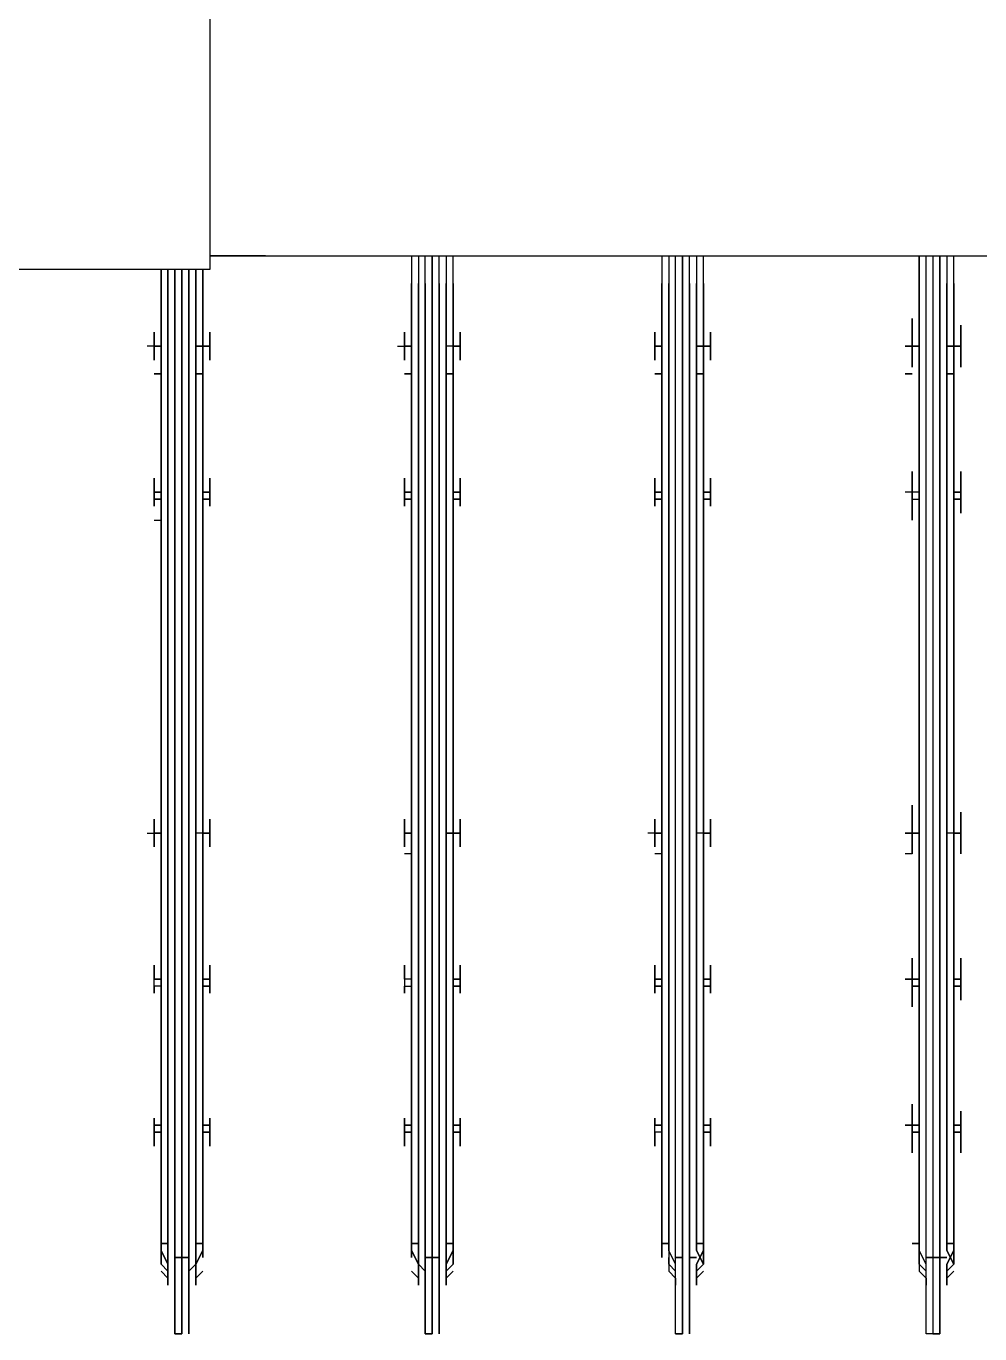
# Model space of a CAD drawing. Header units: metres. Extents: x 532250 to 532639, y 2673852 to 2674172.
# Drawn here: x 532452.5501 to 532452.7398, y 2674048.0889 to 2674048.3489 of the extents above; entities that cross this region are included whole.
import ezdxf

# ---------------------------------------------------------------- set-up
doc = ezdxf.new("R2010")
doc.units = ezdxf.units.M
doc.header["$MEASUREMENT"] = 0
doc.layers.add('IDT', color=7, linetype='Continuous')

# ---------------------------------------------------------------- blocks, each defined once
blk = doc.blocks.new('IDT')
at = {"layer": 'IDT', "color": 0, "lineweight": 25}
for p, q in [((14.19542, 9.65337), (14.19542, 9.66997)), ((14.19542, 9.66997), (14.19542, 9.65475)), ((14.1968, 9.66997), (14.19542, 9.66997)), ((14.19542, 9.66997), (14.1968, 9.66997)), ((14.1968, 9.66997), (14.19542, 9.66997)), ((14.19542, 9.66997), (14.19542, 9.65475)), ((14.19542, 9.65337), (14.19542, 9.66997)), ((14.19542, 9.66997), (14.1968, 9.66997)), ((14.1968, 9.65475), (14.1968, 9.66997)), ((14.1968, 9.66997), (14.19818, 9.66997)), ((14.1968, 9.65475), (14.1968, 9.66997)), ((14.1968, 9.66997), (14.19818, 9.66997)), ((14.19818, 9.66997), (14.19818, 9.65337)), ((14.19818, 9.66997), (14.19818, 9.65337)), ((14.24521, 9.65337), (14.24521, 9.66997)), ((14.24521, 9.66997), (14.24521, 9.65337)), ((14.24798, 9.66997), (14.24659, 9.66997)), ((14.24659, 9.66997), (14.24798, 9.66997)), ((14.24798, 9.66997), (14.24659, 9.66997)), ((14.24659, 9.66997), (14.24659, 9.65475)), ((14.24659, 9.65475), (14.24659, 9.66997)), ((14.24659, 9.66997), (14.24798, 9.66997)), ((14.24659, 9.66997), (14.24798, 9.66997)), ((14.24659, 9.65475), (14.24659, 9.66997)), ((14.24659, 9.66997), (14.24659, 9.65475)), ((14.24798, 9.66997), (14.24798, 9.65337)), ((14.24798, 9.66997), (14.24798, 9.65337)), ((14.295, 9.65337), (14.295, 9.66997)), ((14.295, 9.66997), (14.295, 9.65337)), ((14.29639, 9.65475), (14.29639, 9.66997)), ((14.29639, 9.66997), (14.29639, 9.65475)), ((14.29777, 9.66997), (14.29639, 9.66997)), ((14.29639, 9.66997), (14.29777, 9.66997)), ((14.29777, 9.66997), (14.29639, 9.66997)), ((14.29639, 9.66997), (14.29639, 9.65475)), ((14.29639, 9.65475), (14.29639, 9.66997)), ((14.29639, 9.66997), (14.29777, 9.66997)), ((14.29777, 9.65337), (14.29777, 9.66997)), ((14.29777, 9.66997), (14.29777, 9.65337)), ((14.3448, 9.66997), (14.3448, 9.65337)), ((14.3448, 9.65337), (14.3448, 9.66997)), ((14.34756, 9.66997), (14.34618, 9.66997)), ((14.34618, 9.66997), (14.34756, 9.66997)), ((14.34756, 9.66997), (14.34618, 9.66997)), ((14.34618, 9.66997), (14.34756, 9.66997)), ((14.34618, 9.65475), (14.34618, 9.66997)), ((14.34618, 9.66997), (14.34618, 9.65475)), ((14.34618, 9.65475), (14.34618, 9.66997)), ((14.34618, 9.66997), (14.34618, 9.65475)), ((14.34756, 9.66997), (14.34756, 9.65337)), ((14.34756, 9.65337), (14.34756, 9.66997)), ((14.19403, 9.66028), (14.19403, 9.65614)), ((14.19403, 9.65614), (14.19403, 9.66028)), ((14.19403, 9.66028), (14.19403, 9.6589)), ((14.19403, 9.6589), (14.19403, 9.66028)), ((14.19818, 9.6589), (14.19818, 9.66028)), ((14.19818, 9.66028), (14.19818, 9.65614)), ((14.19818, 9.6589), (14.19818, 9.66028)), ((14.19818, 9.66028), (14.19818, 9.65614)), ((14.24383, 9.66028), (14.24383, 9.65614)), ((14.24383, 9.65614), (14.24383, 9.66028)), ((14.24383, 9.66028), (14.24383, 9.6589)), ((14.24383, 9.6589), (14.24383, 9.66028)), ((14.24798, 9.6589), (14.24798, 9.66028)), ((14.24798, 9.66028), (14.24798, 9.65614)), ((14.24798, 9.6589), (14.24798, 9.66028)), ((14.24798, 9.66028), (14.24798, 9.65614)), ((14.29362, 9.66028), (14.29362, 9.65614)), ((14.29362, 9.65614), (14.29362, 9.66028)), ((14.29362, 9.66028), (14.29362, 9.6589)), ((14.29362, 9.6589), (14.29362, 9.66028)), ((14.29915, 9.6589), (14.29915, 9.66028)), ((14.29915, 9.66028), (14.29915, 9.65614)), ((14.29915, 9.65614), (14.29915, 9.66028)), ((14.29915, 9.66028), (14.29915, 9.6589)), ((14.34341, 9.66028), (14.34341, 9.65614)), ((14.34341, 9.65614), (14.34341, 9.66028)), ((14.34341, 9.66028), (14.34341, 9.6589)), ((14.34341, 9.6589), (14.34341, 9.66028)), ((14.34895, 9.6589), (14.34895, 9.66028)), ((14.34895, 9.66028), (14.34895, 9.65614)), ((14.34895, 9.65614), (14.34895, 9.66028)), ((14.34895, 9.66028), (14.34895, 9.6589)), ((14.19403, 9.6589), (14.19265, 9.65752)), ((14.19265, 9.65752), (14.19403, 9.6589)), ((14.19957, 9.65752), (14.19818, 9.6589)), ((14.19957, 9.65752), (14.19818, 9.6589)), ((14.24383, 9.6589), (14.24244, 9.65752)), ((14.24244, 9.65752), (14.24383, 9.6589)), ((14.24936, 9.65752), (14.24798, 9.6589)), ((14.24936, 9.65752), (14.24798, 9.6589)), ((14.29362, 9.6589), (14.29224, 9.65752)), ((14.29224, 9.65752), (14.29362, 9.6589)), ((14.30054, 9.65752), (14.29915, 9.6589)), ((14.29915, 9.6589), (14.30054, 9.65752)), ((14.34341, 9.6589), (14.34203, 9.65752)), ((14.34203, 9.65752), (14.34341, 9.6589)), ((14.35033, 9.65752), (14.34895, 9.6589)), ((14.34895, 9.6589), (14.35033, 9.65752)), ((14.19265, 9.65614), (14.19403, 9.65752)), ((14.19403, 9.65752), (14.19265, 9.65614)), ((14.19265, 9.65614), (14.19403, 9.65752)), ((14.19403, 9.65752), (14.19265, 9.65614)), ((14.19403, 9.65614), (14.19265, 9.65337)), ((14.19265, 9.65337), (14.19403, 9.65614)), ((14.19265, 9.65475), (14.19265, 9.65614)), ((14.19265, 9.65614), (14.19403, 9.65337)), ((14.19403, 9.65337), (14.19265, 9.65614)), ((14.19265, 9.65614), (14.19265, 9.65475)), ((14.19957, 9.65614), (14.19818, 9.65752)), ((14.19818, 9.65752), (14.19957, 9.65614)), ((14.19818, 9.65614), (14.19957, 9.65337)), ((14.19818, 9.65614), (14.19957, 9.65337)), ((14.19957, 9.65337), (14.19957, 9.65752)), ((14.19957, 9.65337), (14.19957, 9.65752)), ((14.19957, 9.65475), (14.19957, 9.65614)), ((14.19957, 9.65614), (14.19957, 9.65475)), ((14.24244, 9.65614), (14.24383, 9.65752)), ((14.24383, 9.65752), (14.24244, 9.65614)), ((14.24244, 9.65614), (14.24383, 9.65752)), ((14.24383, 9.65752), (14.24244, 9.65614)), ((14.24383, 9.65614), (14.24244, 9.65337)), ((14.24244, 9.65337), (14.24383, 9.65614)), ((14.24244, 9.65475), (14.24244, 9.65614)), ((14.24244, 9.65614), (14.24383, 9.65337)), ((14.24383, 9.65337), (14.24244, 9.65614)), ((14.24244, 9.65614), (14.24244, 9.65475)), ((14.24798, 9.65752), (14.24936, 9.65614)), ((14.24936, 9.65614), (14.24798, 9.65752)), ((14.24798, 9.65614), (14.24936, 9.65337)), ((14.24798, 9.65614), (14.24936, 9.65337)), ((14.24936, 9.65337), (14.24936, 9.65752)), ((14.24936, 9.65337), (14.24936, 9.65752)), ((14.24936, 9.65614), (14.24936, 9.65475)), ((14.24936, 9.65475), (14.24936, 9.65614)), ((14.29224, 9.65614), (14.29362, 9.65752)), ((14.29362, 9.65752), (14.29224, 9.65614)), ((14.29362, 9.65614), (14.29224, 9.65337)), ((14.29224, 9.65337), (14.29362, 9.65614)), ((14.29224, 9.65475), (14.29224, 9.65614)), ((14.29224, 9.65614), (14.29224, 9.65475)), ((14.29362, 9.65752), (14.29362, 9.65337)), ((14.29362, 9.65337), (14.29362, 9.65752)), ((14.29777, 9.65752), (14.29915, 9.65614)), ((14.29915, 9.65614), (14.29777, 9.65752)), ((14.29915, 9.65337), (14.29915, 9.65752)), ((14.29915, 9.65752), (14.29915, 9.65337)), ((14.29915, 9.65614), (14.30054, 9.65337)), ((14.30054, 9.65337), (14.29915, 9.65614)), ((14.29915, 9.65614), (14.29915, 9.65475)), ((14.29915, 9.65475), (14.29915, 9.65614)), ((14.34341, 9.65614), (14.34203, 9.65337)), ((14.34203, 9.65337), (14.34341, 9.65614)), ((14.34341, 9.65337), (14.34341, 9.65752)), ((14.34341, 9.65752), (14.34341, 9.65337)), ((14.34341, 9.65614), (14.3448, 9.65752)), ((14.3448, 9.65752), (14.34341, 9.65614)), ((14.34341, 9.65475), (14.34341, 9.65614)), ((14.34341, 9.65614), (14.34341, 9.65475)), ((14.35033, 9.65614), (14.34895, 9.65752)), ((14.34895, 9.65752), (14.34895, 9.65337)), ((14.34895, 9.65337), (14.34895, 9.65752)), ((14.34895, 9.65752), (14.35033, 9.65614)), ((14.34895, 9.65614), (14.35033, 9.65337)), ((14.35033, 9.65337), (14.34895, 9.65614)), ((14.35033, 9.65475), (14.35033, 9.65614)), ((14.35033, 9.65614), (14.35033, 9.65475)), ((14.19265, 9.65199), (14.19265, 9.65475)), ((14.19265, 9.65475), (14.19265, 9.65199)), ((14.19542, 9.65475), (14.19403, 9.65475)), ((14.19403, 9.65475), (14.19542, 9.65475)), ((14.19403, 9.45558), (14.19403, 9.65337)), ((14.19403, 9.65337), (14.19403, 9.46111)), ((14.19542, 9.65475), (14.19542, 9.46111)), ((14.19542, 9.65475), (14.1968, 9.65475)), ((14.1968, 9.65475), (14.19542, 9.65475)), ((14.19542, 9.65475), (14.19542, 9.45558)), ((14.19542, 9.46111), (14.19542, 9.65337)), ((14.19542, 9.45558), (14.19542, 9.65337)), ((14.1968, 9.45558), (14.1968, 9.65475)), ((14.1968, 9.46111), (14.1968, 9.65475)), ((14.1968, 9.65475), (14.19818, 9.65475)), ((14.19818, 9.65475), (14.1968, 9.65475)), ((14.19818, 9.65337), (14.19818, 9.46111)), ((14.19818, 9.65337), (14.19818, 9.45558)), ((14.19957, 9.65475), (14.19957, 9.65199)), ((14.19957, 9.65199), (14.19957, 9.65475)), ((14.19957, 9.46111), (14.19957, 9.65337)), ((14.19957, 9.65337), (14.19957, 9.45558)), ((14.24244, 9.65199), (14.24244, 9.65475)), ((14.24244, 9.65475), (14.24244, 9.65199)), ((14.24383, 9.65475), (14.24521, 9.65475)), ((14.24521, 9.65475), (14.24383, 9.65475)), ((14.24383, 9.45558), (14.24383, 9.65337)), ((14.24383, 9.65337), (14.24383, 9.46111)), ((14.24521, 9.46111), (14.24521, 9.65337)), ((14.24521, 9.65337), (14.24521, 9.45558)), ((14.24798, 9.65475), (14.24659, 9.65475)), ((14.24659, 9.65475), (14.24798, 9.65475)), ((14.24659, 9.65475), (14.24659, 9.45558)), ((14.24659, 9.45558), (14.24659, 9.65475)), ((14.24659, 9.65475), (14.24659, 9.46111)), ((14.24659, 9.46111), (14.24659, 9.65475)), ((14.24798, 9.65475), (14.24659, 9.65475)), ((14.24659, 9.65475), (14.24798, 9.65475)), ((14.24798, 9.65337), (14.24798, 9.46111)), ((14.24798, 9.65337), (14.24798, 9.45558)), ((14.24936, 9.45558), (14.24936, 9.65337)), ((14.24936, 9.65337), (14.24936, 9.46111)), ((14.25074, 9.65199), (14.25074, 9.65475)), ((14.25074, 9.65475), (14.25074, 9.65199)), ((14.29224, 9.65199), (14.29224, 9.65475)), ((14.29224, 9.65475), (14.29224, 9.65199)), ((14.29362, 9.45558), (14.29362, 9.65337)), ((14.29362, 9.65337), (14.29362, 9.46111)), ((14.295, 9.65475), (14.29639, 9.65475)), ((14.29639, 9.65475), (14.295, 9.65475)), ((14.295, 9.46111), (14.295, 9.65337)), ((14.295, 9.65337), (14.295, 9.45558)), ((14.29639, 9.65475), (14.29777, 9.65475)), ((14.29777, 9.65475), (14.29639, 9.65475)), ((14.29639, 9.65475), (14.29777, 9.65475)), ((14.29777, 9.65475), (14.29639, 9.65475)), ((14.29639, 9.46111), (14.29639, 9.65475)), ((14.29639, 9.65475), (14.29639, 9.46111)), ((14.29639, 9.45558), (14.29639, 9.65475)), ((14.29639, 9.65475), (14.29639, 9.45558)), ((14.29777, 9.46111), (14.29777, 9.65337)), ((14.29777, 9.65337), (14.29777, 9.45558)), ((14.29915, 9.45558), (14.29915, 9.65337)), ((14.29915, 9.65337), (14.29915, 9.46111)), ((14.30054, 9.65199), (14.30054, 9.65475)), ((14.30054, 9.65475), (14.30054, 9.65199)), ((14.34203, 9.65199), (14.34203, 9.65475)), ((14.34203, 9.65475), (14.34203, 9.65199)), ((14.34341, 9.45834), (14.34341, 9.65337)), ((14.34341, 9.65337), (14.34341, 9.45834)), ((14.34618, 9.65475), (14.3448, 9.65475)), ((14.3448, 9.65475), (14.34618, 9.65475)), ((14.3448, 9.65337), (14.3448, 9.45834)), ((14.3448, 9.45834), (14.3448, 9.65337)), ((14.34756, 9.65475), (14.34618, 9.65475)), ((14.34618, 9.65475), (14.34756, 9.65475)), ((14.34756, 9.65475), (14.34618, 9.65475)), ((14.34618, 9.65475), (14.34756, 9.65475)), ((14.34618, 9.45834), (14.34618, 9.65475)), ((14.34618, 9.65475), (14.34618, 9.45834)), ((14.34618, 9.45834), (14.34618, 9.65475)), ((14.34618, 9.65475), (14.34618, 9.45834)), ((14.34756, 9.65337), (14.34756, 9.45834)), ((14.34756, 9.45834), (14.34756, 9.65337)), ((14.34895, 9.45834), (14.34895, 9.65337)), ((14.34895, 9.65337), (14.34895, 9.45834)), ((14.35033, 9.65475), (14.35033, 9.65199)), ((14.35033, 9.65199), (14.35033, 9.65475)), ((14.19265, 9.46111), (14.19265, 9.65199)), ((14.19265, 9.65199), (14.19403, 9.65199)), ((14.19403, 9.65199), (14.19265, 9.65199)), ((14.19265, 9.65199), (14.19265, 9.45558)), ((14.19957, 9.45558), (14.19957, 9.65199)), ((14.19957, 9.65199), (14.20095, 9.65199)), ((14.20095, 9.65199), (14.19957, 9.65199)), ((14.19957, 9.65199), (14.19957, 9.46111)), ((14.24244, 9.46111), (14.24244, 9.65199)), ((14.24244, 9.65199), (14.24383, 9.65199)), ((14.24383, 9.65199), (14.24244, 9.65199)), ((14.24244, 9.65199), (14.24244, 9.45558)), ((14.25074, 9.65199), (14.24936, 9.65199)), ((14.24936, 9.65199), (14.25074, 9.65199)), ((14.25074, 9.45558), (14.25074, 9.65199)), ((14.25074, 9.65199), (14.25074, 9.46111)), ((14.29224, 9.46111), (14.29224, 9.65199)), ((14.29224, 9.65199), (14.29362, 9.65199)), ((14.29362, 9.65199), (14.29224, 9.65199)), ((14.29224, 9.65199), (14.29224, 9.45558)), ((14.30054, 9.65199), (14.29915, 9.65199)), ((14.29915, 9.65199), (14.30054, 9.65199)), ((14.30054, 9.45558), (14.30054, 9.65199)), ((14.30054, 9.65199), (14.30054, 9.46111)), ((14.34203, 9.65199), (14.34203, 9.45834)), ((14.34203, 9.45834), (14.34203, 9.65199)), ((14.34203, 9.65199), (14.34341, 9.65199)), ((14.34341, 9.65199), (14.34203, 9.65199)), ((14.35033, 9.65199), (14.34895, 9.65199)), ((14.34895, 9.65199), (14.35033, 9.65199)), ((14.35033, 9.65199), (14.35033, 9.45834)), ((14.35033, 9.45834), (14.35033, 9.65199)), ((14.19127, 9.63262), (14.19127, 9.634)), ((14.19127, 9.634), (14.19127, 9.63262)), ((14.19127, 9.63262), (14.19127, 9.62986)), ((14.19127, 9.62986), (14.19127, 9.63262)), ((14.19265, 9.62986), (14.19265, 9.634)), ((14.19265, 9.634), (14.19265, 9.62986)), ((14.20095, 9.62986), (14.20095, 9.634)), ((14.20095, 9.634), (14.20095, 9.63262)), ((14.20095, 9.62986), (14.20095, 9.634)), ((14.20095, 9.634), (14.20095, 9.63262)), ((14.20095, 9.63262), (14.20095, 9.62986)), ((14.20095, 9.63262), (14.20095, 9.62986)), ((14.24106, 9.63262), (14.24106, 9.62986)), ((14.24106, 9.62986), (14.24106, 9.63262)), ((14.24244, 9.62986), (14.24244, 9.634)), ((14.24244, 9.634), (14.24244, 9.63262)), ((14.24244, 9.63262), (14.24244, 9.634)), ((14.24244, 9.634), (14.24244, 9.62986)), ((14.25074, 9.634), (14.25074, 9.62986)), ((14.25074, 9.62986), (14.25074, 9.634)), ((14.25074, 9.634), (14.25074, 9.63262)), ((14.25074, 9.63262), (14.25074, 9.634)), ((14.25212, 9.62986), (14.25212, 9.63262)), ((14.25212, 9.63262), (14.25212, 9.62986)), ((14.29085, 9.62986), (14.29085, 9.63262)), ((14.29085, 9.63262), (14.29085, 9.62986)), ((14.29224, 9.63262), (14.29224, 9.634)), ((14.29224, 9.634), (14.29224, 9.63262)), ((14.29224, 9.62986), (14.29224, 9.634)), ((14.29224, 9.634), (14.29224, 9.62986)), ((14.30054, 9.634), (14.30054, 9.62986)), ((14.30054, 9.62986), (14.30054, 9.634)), ((14.30054, 9.634), (14.30054, 9.63262)), ((14.30054, 9.63262), (14.30054, 9.634)), ((14.30192, 9.63262), (14.30192, 9.62986)), ((14.30192, 9.62986), (14.30192, 9.63262)), ((14.34065, 9.63262), (14.34065, 9.62986)), ((14.34065, 9.62986), (14.34065, 9.63262)), ((14.34203, 9.63262), (14.34203, 9.634)), ((14.34203, 9.634), (14.34203, 9.63262)), ((14.34203, 9.62986), (14.34203, 9.634)), ((14.34203, 9.634), (14.34203, 9.62986)), ((14.35033, 9.62847), (14.35033, 9.634)), ((14.35033, 9.634), (14.35033, 9.63262)), ((14.35033, 9.63262), (14.35033, 9.634)), ((14.35033, 9.634), (14.35033, 9.62847)), ((14.35171, 9.63262), (14.35171, 9.62986)), ((14.35171, 9.62986), (14.35171, 9.63262)), ((14.19127, 9.62986), (14.19127, 9.62847)), ((14.19127, 9.62847), (14.19127, 9.62986)), ((14.19127, 9.62986), (14.19265, 9.62986)), ((14.19265, 9.62986), (14.19127, 9.62986)), ((14.19265, 9.62986), (14.19265, 9.62847)), ((14.19265, 9.62432), (14.19265, 9.62986)), ((14.20095, 9.62986), (14.19957, 9.62986)), ((14.19957, 9.62986), (14.20095, 9.62986)), ((14.20095, 9.62847), (14.20095, 9.62986)), ((14.20095, 9.62986), (14.20095, 9.62847)), ((14.20095, 9.62986), (14.20095, 9.62847)), ((14.20095, 9.62847), (14.20095, 9.62986)), ((14.24244, 9.62986), (14.24106, 9.62986)), ((14.24106, 9.62986), (14.24106, 9.62847)), ((14.24106, 9.62847), (14.24106, 9.62986)), ((14.24106, 9.62986), (14.24244, 9.62986)), ((14.24244, 9.62847), (14.24244, 9.62986)), ((14.24244, 9.62986), (14.24244, 9.62432)), ((14.25074, 9.62986), (14.25212, 9.62986)), ((14.25074, 9.62847), (14.25074, 9.62986)), ((14.25074, 9.62986), (14.25212, 9.62986)), ((14.25074, 9.62847), (14.25074, 9.62986)), ((14.25212, 9.62986), (14.25212, 9.62847)), ((14.25212, 9.62986), (14.25212, 9.62847)), ((14.29085, 9.62986), (14.29224, 9.62986)), ((14.29224, 9.62986), (14.29085, 9.62986)), ((14.29085, 9.62986), (14.29085, 9.62847)), ((14.29085, 9.62847), (14.29085, 9.62986)), ((14.29224, 9.62847), (14.29224, 9.62986)), ((14.29224, 9.62986), (14.29224, 9.62847)), ((14.30054, 9.62986), (14.30054, 9.62847)), ((14.30054, 9.62847), (14.30054, 9.62986)), ((14.30192, 9.62986), (14.30054, 9.62986)), ((14.30054, 9.62986), (14.30192, 9.62986)), ((14.30192, 9.62847), (14.30192, 9.62986)), ((14.30192, 9.62986), (14.30192, 9.62847)), ((14.34203, 9.62986), (14.34065, 9.62986)), ((14.34065, 9.62986), (14.34065, 9.62847)), ((14.34065, 9.62847), (14.34065, 9.62986)), ((14.34065, 9.62986), (14.34203, 9.62986)), ((14.34203, 9.62847), (14.34203, 9.62986)), ((14.34203, 9.62986), (14.34203, 9.62847)), ((14.35033, 9.62986), (14.35171, 9.62986)), ((14.35171, 9.62986), (14.35033, 9.62986)), ((14.35171, 9.62986), (14.35171, 9.62847)), ((14.35171, 9.62847), (14.35171, 9.62986)), ((14.19265, 9.62847), (14.19127, 9.62847)), ((14.19127, 9.62847), (14.19127, 9.62709)), ((14.19127, 9.62709), (14.19127, 9.62847)), ((14.19127, 9.62847), (14.19265, 9.62847)), ((14.19127, 9.62709), (14.19127, 9.62571)), ((14.19127, 9.62571), (14.19127, 9.62709)), ((14.19265, 9.62847), (14.19265, 9.62432)), ((14.20095, 9.62847), (14.19957, 9.62847)), ((14.19957, 9.62847), (14.20095, 9.62847)), ((14.20095, 9.62847), (14.20095, 9.62432)), ((14.20095, 9.62432), (14.20095, 9.62847)), ((14.20095, 9.62709), (14.20095, 9.62847)), ((14.20095, 9.62847), (14.20095, 9.62709)), ((14.20095, 9.62847), (14.20233, 9.62847)), ((14.20233, 9.62847), (14.20095, 9.62847)), ((14.20095, 9.62709), (14.20095, 9.62571)), ((14.20095, 9.62571), (14.20095, 9.62709)), ((14.24244, 9.62847), (14.24106, 9.62847)), ((14.24106, 9.62847), (14.24106, 9.62709)), ((14.24106, 9.62709), (14.24106, 9.62847)), ((14.24106, 9.62847), (14.24244, 9.62847)), ((14.24244, 9.62432), (14.24244, 9.62847)), ((14.24244, 9.62571), (14.24244, 9.62709)), ((14.24244, 9.62709), (14.24244, 9.62571)), ((14.25212, 9.62847), (14.25074, 9.62847)), ((14.25074, 9.62847), (14.25074, 9.62432)), ((14.25074, 9.62432), (14.25074, 9.62847)), ((14.25074, 9.62847), (14.25212, 9.62847)), ((14.25212, 9.62847), (14.25074, 9.62847)), ((14.25212, 9.62847), (14.25074, 9.62847)), ((14.25074, 9.62709), (14.25074, 9.62571)), ((14.25074, 9.62571), (14.25074, 9.62709)), ((14.25212, 9.62847), (14.25212, 9.62709)), ((14.25212, 9.62709), (14.25212, 9.62847)), ((14.29224, 9.62847), (14.29085, 9.62847)), ((14.29085, 9.62847), (14.29085, 9.62709)), ((14.29085, 9.62709), (14.29085, 9.62847)), ((14.29085, 9.62847), (14.29224, 9.62847)), ((14.29224, 9.62847), (14.29224, 9.62432)), ((14.29224, 9.62432), (14.29224, 9.62847)), ((14.29224, 9.62571), (14.29224, 9.62709)), ((14.29224, 9.62709), (14.29224, 9.62571)), ((14.30054, 9.62847), (14.30192, 9.62847)), ((14.30192, 9.62847), (14.30054, 9.62847)), ((14.30054, 9.62847), (14.30054, 9.62432)), ((14.30054, 9.62432), (14.30054, 9.62847)), ((14.30054, 9.62847), (14.30192, 9.62847)), ((14.30054, 9.62709), (14.30054, 9.62571)), ((14.30054, 9.62571), (14.30054, 9.62709)), ((14.30192, 9.62847), (14.30192, 9.62709)), ((14.30192, 9.62709), (14.30192, 9.62847)), ((14.34203, 9.62847), (14.34065, 9.62847)), ((14.34065, 9.62847), (14.34065, 9.62709)), ((14.34065, 9.62709), (14.34065, 9.62847)), ((14.34065, 9.62847), (14.34203, 9.62847)), ((14.34203, 9.62847), (14.34203, 9.62432)), ((14.34203, 9.62432), (14.34203, 9.62847)), ((14.34203, 9.62571), (14.34203, 9.62709)), ((14.34203, 9.62709), (14.34203, 9.62571)), ((14.35171, 9.62847), (14.35033, 9.62847)), ((14.35033, 9.62847), (14.35033, 9.62432)), ((14.35033, 9.62432), (14.35033, 9.62847)), ((14.35033, 9.62847), (14.35171, 9.62847)), ((14.35171, 9.62847), (14.35033, 9.62847)), ((14.35033, 9.62847), (14.35171, 9.62847)), ((14.35033, 9.62709), (14.35033, 9.62571)), ((14.35033, 9.62571), (14.35033, 9.62709)), ((14.35171, 9.62847), (14.35171, 9.62709)), ((14.35171, 9.62709), (14.35171, 9.62847)), ((14.19127, 9.60219), (14.19127, 9.60358)), ((14.19127, 9.60358), (14.19127, 9.60219)), ((14.19265, 9.60496), (14.19265, 9.60081)), ((14.19265, 9.60081), (14.19265, 9.60496)), ((14.20095, 9.60081), (14.20095, 9.60496)), ((14.20095, 9.60496), (14.20095, 9.60081)), ((14.20095, 9.60219), (14.20095, 9.60358)), ((14.20095, 9.60358), (14.20095, 9.60219)), ((14.24244, 9.60496), (14.24244, 9.60081)), ((14.24244, 9.60081), (14.24244, 9.60496)), ((14.24244, 9.60219), (14.24244, 9.60358)), ((14.24244, 9.60358), (14.24244, 9.60219)), ((14.25074, 9.59943), (14.25074, 9.60496)), ((14.25074, 9.60496), (14.25074, 9.60081)), ((14.25074, 9.60358), (14.25074, 9.60219)), ((14.25074, 9.60219), (14.25074, 9.60358)), ((14.29224, 9.60081), (14.29224, 9.60496)), ((14.29224, 9.60496), (14.29224, 9.59943)), ((14.29224, 9.60219), (14.29224, 9.60358)), ((14.29224, 9.60358), (14.29224, 9.60219)), ((14.30054, 9.60081), (14.30054, 9.60496)), ((14.30054, 9.60496), (14.30054, 9.60081)), ((14.30054, 9.60358), (14.30054, 9.60219)), ((14.30054, 9.60219), (14.30054, 9.60358)), ((14.34203, 9.60081), (14.34203, 9.60496)), ((14.34203, 9.60496), (14.34203, 9.59943)), ((14.34203, 9.60219), (14.34203, 9.60358)), ((14.34203, 9.60358), (14.34203, 9.60219)), ((14.35033, 9.60496), (14.35033, 9.60081)), ((14.35033, 9.60081), (14.35033, 9.60496)), ((14.35033, 9.60358), (14.35033, 9.60219)), ((14.35033, 9.60219), (14.35033, 9.60358)), ((14.19127, 9.60219), (14.19127, 9.60081)), ((14.19127, 9.60081), (14.19127, 9.60219)), ((14.19265, 9.60081), (14.19127, 9.60081)), ((14.19127, 9.60081), (14.19127, 9.59943)), ((14.19127, 9.59943), (14.19127, 9.60081)), ((14.19127, 9.60081), (14.19265, 9.60081)), ((14.19265, 9.60081), (14.19265, 9.59943)), ((14.19265, 9.59943), (14.19265, 9.60081)), ((14.20095, 9.60081), (14.19957, 9.60081)), ((14.19957, 9.60081), (14.20095, 9.60081)), ((14.20095, 9.60081), (14.20095, 9.60219)), ((14.20095, 9.60219), (14.20095, 9.60081)), ((14.20095, 9.60081), (14.20095, 9.59943)), ((14.20095, 9.59943), (14.20095, 9.60081)), ((14.20095, 9.60081), (14.20095, 9.59943)), ((14.20095, 9.59943), (14.20095, 9.60081)), ((14.24106, 9.60219), (14.24106, 9.60081)), ((14.24106, 9.60081), (14.24106, 9.60219)), ((14.24244, 9.60081), (14.24106, 9.60081)), ((14.24106, 9.60081), (14.24106, 9.59943)), ((14.24106, 9.59943), (14.24106, 9.60081)), ((14.24106, 9.60081), (14.24244, 9.60081)), ((14.24244, 9.59943), (14.24244, 9.60081)), ((14.24244, 9.60081), (14.24244, 9.59943)), ((14.25074, 9.60081), (14.25074, 9.59943)), ((14.25212, 9.60081), (14.25074, 9.60081)), ((14.25074, 9.60081), (14.25212, 9.60081)), ((14.25212, 9.60081), (14.25212, 9.60219)), ((14.25212, 9.60219), (14.25212, 9.60081)), ((14.25212, 9.59943), (14.25212, 9.60081)), ((14.25212, 9.60081), (14.25212, 9.59943)), ((14.29085, 9.60219), (14.29085, 9.60081)), ((14.29085, 9.60081), (14.29085, 9.60219)), ((14.29224, 9.60081), (14.29085, 9.60081)), ((14.29085, 9.60081), (14.29085, 9.59943)), ((14.29085, 9.59943), (14.29085, 9.60081)), ((14.29085, 9.60081), (14.29224, 9.60081)), ((14.29224, 9.59943), (14.29224, 9.60081)), ((14.30054, 9.60081), (14.30054, 9.59943)), ((14.30192, 9.60081), (14.30054, 9.60081)), ((14.30054, 9.60081), (14.30054, 9.59943)), ((14.30192, 9.60081), (14.30054, 9.60081)), ((14.30192, 9.60081), (14.30192, 9.60219)), ((14.30192, 9.60219), (14.30192, 9.60081)), ((14.30192, 9.59943), (14.30192, 9.60081)), ((14.30192, 9.59943), (14.30192, 9.60081)), ((14.34065, 9.60219), (14.34065, 9.60081)), ((14.34065, 9.60081), (14.34065, 9.60219)), ((14.34065, 9.60081), (14.34203, 9.60081)), ((14.34203, 9.60081), (14.34065, 9.60081)), ((14.34065, 9.60081), (14.34065, 9.59943)), ((14.34065, 9.59943), (14.34065, 9.60081)), ((14.34203, 9.59943), (14.34203, 9.60081)), ((14.35033, 9.60081), (14.35171, 9.60081)), ((14.35033, 9.59943), (14.35033, 9.60081)), ((14.35033, 9.59943), (14.35033, 9.60081)), ((14.35033, 9.60081), (14.35171, 9.60081)), ((14.35171, 9.60219), (14.35171, 9.60081)), ((14.35171, 9.60081), (14.35171, 9.60219)), ((14.35171, 9.60081), (14.35171, 9.59943)), ((14.35171, 9.60081), (14.35171, 9.59943)), ((14.19265, 9.59943), (14.19127, 9.59943)), ((14.19127, 9.59943), (14.19127, 9.59666)), ((14.19127, 9.59666), (14.19127, 9.59943)), ((14.19127, 9.59943), (14.19265, 9.59943)), ((14.19265, 9.59943), (14.19265, 9.59528)), ((14.19265, 9.59528), (14.19265, 9.59943)), ((14.19957, 9.59943), (14.20095, 9.59943)), ((14.20095, 9.59943), (14.19957, 9.59943)), ((14.20095, 9.59943), (14.20233, 9.59943)), ((14.20233, 9.59943), (14.20095, 9.59943)), ((14.20095, 9.59943), (14.20095, 9.59666)), ((14.20095, 9.59666), (14.20095, 9.59943)), ((14.20095, 9.59943), (14.20095, 9.59528)), ((14.20095, 9.59528), (14.20095, 9.59943)), ((14.24244, 9.59943), (14.24106, 9.59943)), ((14.24106, 9.59943), (14.24106, 9.59666)), ((14.24106, 9.59666), (14.24106, 9.59943)), ((14.24106, 9.59943), (14.24244, 9.59943)), ((14.24244, 9.59528), (14.24244, 9.59943)), ((14.24244, 9.59943), (14.24244, 9.59528)), ((14.25074, 9.59943), (14.25212, 9.59943)), ((14.25212, 9.59943), (14.25074, 9.59943)), ((14.25074, 9.59943), (14.25074, 9.59528)), ((14.25074, 9.59528), (14.25074, 9.59943)), ((14.25074, 9.59943), (14.25212, 9.59943)), ((14.25212, 9.59943), (14.25074, 9.59943)), ((14.25212, 9.59943), (14.25212, 9.59666)), ((14.25212, 9.59666), (14.25212, 9.59943)), ((14.29224, 9.59943), (14.29085, 9.59943)), ((14.29085, 9.59943), (14.29085, 9.59666)), ((14.29085, 9.59666), (14.29085, 9.59943)), ((14.29085, 9.59943), (14.29224, 9.59943)), ((14.29224, 9.59943), (14.29224, 9.59528)), ((14.29224, 9.59528), (14.29224, 9.59943)), ((14.30054, 9.59943), (14.30054, 9.59528)), ((14.30054, 9.59528), (14.30054, 9.59943)), ((14.30054, 9.59943), (14.30192, 9.59943)), ((14.30054, 9.59943), (14.30192, 9.59943)), ((14.30192, 9.59943), (14.30192, 9.59666)), ((14.30192, 9.59666), (14.30192, 9.59943)), ((14.34203, 9.59943), (14.34065, 9.59943)), ((14.34065, 9.59943), (14.34065, 9.59666)), ((14.34065, 9.59666), (14.34065, 9.59943)), ((14.34065, 9.59943), (14.34203, 9.59943)), ((14.34203, 9.59943), (14.34203, 9.59528)), ((14.34203, 9.59528), (14.34203, 9.59943)), ((14.35033, 9.59528), (14.35033, 9.59943)), ((14.35033, 9.59943), (14.35171, 9.59943)), ((14.35171, 9.59943), (14.35033, 9.59943)), ((14.35033, 9.59943), (14.35033, 9.59528)), ((14.35171, 9.59943), (14.35033, 9.59943)), ((14.35171, 9.59943), (14.35171, 9.59666)), ((14.35171, 9.59666), (14.35171, 9.59943)), ((14.19127, 9.59666), (14.19127, 9.59528)), ((14.19127, 9.59528), (14.19127, 9.59666)), ((14.20095, 9.59666), (14.20095, 9.59528)), ((14.20095, 9.59528), (14.20095, 9.59666)), ((14.24244, 9.59528), (14.24244, 9.59666)), ((14.24244, 9.59666), (14.24244, 9.59528)), ((14.25074, 9.59666), (14.25074, 9.59528)), ((14.25074, 9.59528), (14.25074, 9.59666)), ((14.29224, 9.59528), (14.29224, 9.59666)), ((14.29224, 9.59666), (14.29224, 9.59528)), ((14.30054, 9.59666), (14.30054, 9.59528)), ((14.30054, 9.59528), (14.30054, 9.59666)), ((14.34203, 9.59528), (14.34203, 9.59666)), ((14.34203, 9.59666), (14.34203, 9.59528)), ((14.35033, 9.59528), (14.35033, 9.59666)), ((14.35033, 9.59666), (14.35033, 9.59528)), ((14.19127, 9.57315), (14.19127, 9.57453)), ((14.19127, 9.57453), (14.19127, 9.57315)), ((14.19265, 9.57453), (14.19265, 9.56485)), ((14.19265, 9.57038), (14.19265, 9.57453)), ((14.20095, 9.57315), (14.20095, 9.57453)), ((14.20095, 9.57453), (14.20095, 9.57038)), ((14.20095, 9.57453), (14.20233, 9.57453)), ((14.20095, 9.57315), (14.20095, 9.57453)), ((14.20095, 9.57453), (14.20095, 9.57038)), ((14.24244, 9.57315), (14.24244, 9.57453)), ((14.24244, 9.57453), (14.24244, 9.56485)), ((14.24244, 9.57038), (14.24244, 9.57453)), ((14.24244, 9.57453), (14.24244, 9.57315)), ((14.25074, 9.57453), (14.25074, 9.57315)), ((14.25074, 9.57315), (14.25074, 9.57453)), ((14.25074, 9.57453), (14.25074, 9.57038)), ((14.25074, 9.57038), (14.25074, 9.57453)), ((14.25074, 9.57453), (14.25212, 9.57453)), ((14.29224, 9.57315), (14.29224, 9.57453)), ((14.29224, 9.57453), (14.29224, 9.57315)), ((14.29224, 9.57038), (14.29224, 9.57453)), ((14.29224, 9.57453), (14.29224, 9.57038)), ((14.30054, 9.57038), (14.30054, 9.57453)), ((14.30054, 9.57453), (14.30192, 9.57453)), ((14.30054, 9.57038), (14.30054, 9.57453)), ((14.30054, 9.57453), (14.30054, 9.57315)), ((14.30054, 9.57315), (14.30054, 9.57453)), ((14.34203, 9.57315), (14.34203, 9.57453)), ((14.34203, 9.57453), (14.34203, 9.57038)), ((14.34203, 9.57038), (14.34203, 9.57453)), ((14.34203, 9.57453), (14.34203, 9.57315)), ((14.35033, 9.57453), (14.35033, 9.57315)), ((14.35033, 9.57315), (14.35033, 9.57453)), ((14.35033, 9.57038), (14.35033, 9.57453)), ((14.35033, 9.57453), (14.35033, 9.57038)), ((14.19127, 9.57038), (14.19127, 9.57315)), ((14.19127, 9.57315), (14.19127, 9.57038)), ((14.20095, 9.57038), (14.20095, 9.57315)), ((14.20095, 9.57038), (14.20095, 9.57315)), ((14.24106, 9.57315), (14.24106, 9.57038)), ((14.24106, 9.57038), (14.24106, 9.57315)), ((14.25212, 9.57038), (14.25212, 9.57315)), ((14.25212, 9.57315), (14.25212, 9.57038)), ((14.29085, 9.57038), (14.29085, 9.57315)), ((14.29085, 9.57315), (14.29085, 9.57038)), ((14.30192, 9.57038), (14.30192, 9.57315)), ((14.30192, 9.57315), (14.30192, 9.57038)), ((14.34065, 9.57315), (14.34065, 9.57038)), ((14.34065, 9.57038), (14.34065, 9.57315)), ((14.35171, 9.57038), (14.35171, 9.57315)), ((14.35171, 9.57315), (14.35171, 9.57038)), ((14.19265, 9.57038), (14.19127, 9.57038)), ((14.19127, 9.57038), (14.19127, 9.56761)), ((14.19127, 9.56761), (14.19127, 9.57038)), ((14.19127, 9.57038), (14.19265, 9.57038)), ((14.19265, 9.57038), (14.19127, 9.57038)), ((14.19127, 9.57038), (14.19265, 9.57038)), ((14.19265, 9.56485), (14.19265, 9.57038)), ((14.19265, 9.57038), (14.19403, 9.57038)), ((14.20095, 9.57038), (14.19957, 9.57038)), ((14.19957, 9.57038), (14.20095, 9.57038)), ((14.20095, 9.57038), (14.19957, 9.57038)), ((14.19957, 9.57038), (14.20095, 9.57038)), ((14.20095, 9.56485), (14.20095, 9.57038)), ((14.20095, 9.57038), (14.20095, 9.56485)), ((14.20233, 9.57038), (14.20095, 9.57038)), ((14.20095, 9.57038), (14.20233, 9.57038)), ((14.20233, 9.57038), (14.20095, 9.57038)), ((14.20095, 9.57038), (14.20095, 9.56761)), ((14.20095, 9.56761), (14.20095, 9.57038)), ((14.20095, 9.57038), (14.20233, 9.57038)), ((14.24244, 9.57038), (14.24106, 9.57038)), ((14.24106, 9.57038), (14.24244, 9.57038)), ((14.24244, 9.57038), (14.24106, 9.57038)), ((14.24106, 9.57038), (14.24106, 9.56761)), ((14.24106, 9.56761), (14.24106, 9.57038)), ((14.24106, 9.57038), (14.24244, 9.57038)), ((14.24244, 9.56485), (14.24244, 9.57038)), ((14.24244, 9.57038), (14.24383, 9.57038)), ((14.25074, 9.57038), (14.25212, 9.57038)), ((14.25212, 9.57038), (14.25074, 9.57038)), ((14.25074, 9.57038), (14.25074, 9.56485)), ((14.25074, 9.56485), (14.25074, 9.57038)), ((14.25074, 9.57038), (14.25212, 9.57038)), ((14.25212, 9.57038), (14.25074, 9.57038)), ((14.25074, 9.57038), (14.25212, 9.57038)), ((14.25212, 9.57038), (14.25074, 9.57038)), ((14.25074, 9.57038), (14.25212, 9.57038)), ((14.25212, 9.57038), (14.25074, 9.57038)), ((14.25212, 9.57038), (14.25351, 9.57038)), ((14.25212, 9.57038), (14.25212, 9.56761)), ((14.25212, 9.56761), (14.25212, 9.57038)), ((14.29085, 9.57038), (14.29224, 9.57038)), ((14.29224, 9.57038), (14.29085, 9.57038)), ((14.29085, 9.57038), (14.29224, 9.57038)), ((14.29224, 9.57038), (14.29085, 9.57038)), ((14.29085, 9.57038), (14.29085, 9.56761)), ((14.29085, 9.56761), (14.29085, 9.57038)), ((14.29085, 9.57038), (14.29224, 9.57038)), ((14.29224, 9.57038), (14.29362, 9.57038)), ((14.29362, 9.57038), (14.29224, 9.57038)), ((14.29224, 9.57038), (14.29224, 9.56485)), ((14.29224, 9.56485), (14.29224, 9.57038)), ((14.30054, 9.57038), (14.30192, 9.57038)), ((14.30192, 9.57038), (14.30054, 9.57038)), ((14.30054, 9.57038), (14.30192, 9.57038)), ((14.30192, 9.57038), (14.30054, 9.57038)), ((14.30054, 9.57038), (14.30054, 9.56485)), ((14.30054, 9.56485), (14.30054, 9.57038)), ((14.30192, 9.57038), (14.30054, 9.57038)), ((14.30054, 9.57038), (14.30192, 9.57038)), ((14.30192, 9.57038), (14.30054, 9.57038)), ((14.30192, 9.57038), (14.30192, 9.56761)), ((14.30192, 9.56761), (14.30192, 9.57038)), ((14.34203, 9.57038), (14.34065, 9.57038)), ((14.34065, 9.57038), (14.34203, 9.57038)), ((14.34203, 9.57038), (14.34065, 9.57038)), ((14.34065, 9.57038), (14.34065, 9.56761)), ((14.34065, 9.56761), (14.34065, 9.57038)), ((14.34065, 9.57038), (14.34203, 9.57038)), ((14.34203, 9.57038), (14.34203, 9.56485)), ((14.34203, 9.56485), (14.34203, 9.57038)), ((14.34203, 9.57038), (14.34341, 9.57038)), ((14.35033, 9.57038), (14.35171, 9.57038)), ((14.35171, 9.57038), (14.35033, 9.57038)), ((14.35171, 9.57038), (14.35033, 9.57038)), ((14.35033, 9.57038), (14.35033, 9.56485)), ((14.35033, 9.56485), (14.35033, 9.57038)), ((14.35033, 9.57038), (14.35171, 9.57038)), ((14.35171, 9.57038), (14.35033, 9.57038)), ((14.35309, 9.57038), (14.35171, 9.57038)), ((14.35171, 9.57038), (14.35171, 9.56761)), ((14.35171, 9.56761), (14.35171, 9.57038)), ((14.19127, 9.56761), (14.19127, 9.56623)), ((14.19127, 9.56623), (14.19127, 9.56761)), ((14.20095, 9.56761), (14.20095, 9.56623)), ((14.20095, 9.56623), (14.20095, 9.56761)), ((14.24244, 9.56623), (14.24244, 9.56761)), ((14.24244, 9.56761), (14.24244, 9.56623)), ((14.25074, 9.56761), (14.25074, 9.56623)), ((14.25074, 9.56623), (14.25074, 9.56761)), ((14.29224, 9.56623), (14.29224, 9.56761)), ((14.29224, 9.56761), (14.29224, 9.56623)), ((14.30054, 9.56761), (14.30054, 9.56623)), ((14.30054, 9.56623), (14.30054, 9.56761)), ((14.34203, 9.56623), (14.34203, 9.56761)), ((14.34203, 9.56761), (14.34203, 9.56623)), ((14.35033, 9.56761), (14.35033, 9.56623)), ((14.35033, 9.56623), (14.35033, 9.56761)), ((14.19265, 9.50399), (14.19265, 9.50814)), ((14.19265, 9.50814), (14.19265, 9.50399)), ((14.20095, 9.50399), (14.20095, 9.50814)), ((14.20095, 9.50814), (14.20095, 9.50399)), ((14.24244, 9.50399), (14.24244, 9.50814)), ((14.24244, 9.50814), (14.24244, 9.50399)), ((14.25074, 9.50261), (14.25074, 9.50814)), ((14.25074, 9.50814), (14.25074, 9.50399)), ((14.29224, 9.50261), (14.29224, 9.50814)), ((14.29224, 9.50814), (14.29224, 9.50261)), ((14.30054, 9.50814), (14.30054, 9.50261)), ((14.30054, 9.50399), (14.30054, 9.50814)), ((14.34203, 9.50261), (14.34203, 9.50814)), ((14.34203, 9.50814), (14.34203, 9.50261)), ((14.35171, 9.50814), (14.35033, 9.50814)), ((14.35033, 9.50814), (14.35033, 9.50399)), ((14.35033, 9.50399), (14.35033, 9.50814)), ((14.19127, 9.50537), (14.19127, 9.50676)), ((14.19127, 9.50676), (14.19127, 9.50537)), ((14.19127, 9.50537), (14.19127, 9.50399)), ((14.19127, 9.50399), (14.19127, 9.50537)), ((14.20095, 9.50537), (14.20095, 9.50676)), ((14.20095, 9.50676), (14.20095, 9.50537)), ((14.20095, 9.50399), (14.20095, 9.50537)), ((14.20095, 9.50537), (14.20095, 9.50399)), ((14.24106, 9.50537), (14.24106, 9.50399)), ((14.24106, 9.50399), (14.24106, 9.50537)), ((14.24244, 9.50537), (14.24244, 9.50676)), ((14.24244, 9.50676), (14.24244, 9.50537)), ((14.25074, 9.50676), (14.25074, 9.50537)), ((14.25074, 9.50537), (14.25074, 9.50676)), ((14.25212, 9.50537), (14.25212, 9.50399)), ((14.25212, 9.50399), (14.25212, 9.50537)), ((14.29085, 9.50537), (14.29085, 9.50399)), ((14.29085, 9.50399), (14.29085, 9.50537)), ((14.29224, 9.50537), (14.29224, 9.50676)), ((14.29224, 9.50676), (14.29224, 9.50537)), ((14.30054, 9.50676), (14.30054, 9.50537)), ((14.30054, 9.50537), (14.30054, 9.50676)), ((14.30192, 9.50537), (14.30192, 9.50399)), ((14.30192, 9.50399), (14.30192, 9.50537)), ((14.34065, 9.50537), (14.34065, 9.50399)), ((14.34065, 9.50399), (14.34065, 9.50537)), ((14.34203, 9.50537), (14.34203, 9.50676)), ((14.34203, 9.50676), (14.34203, 9.50537)), ((14.35033, 9.50676), (14.35033, 9.50537)), ((14.35033, 9.50537), (14.35033, 9.50676)), ((14.35171, 9.50537), (14.35171, 9.50399)), ((14.35171, 9.50399), (14.35171, 9.50537)), ((14.19265, 9.50399), (14.19127, 9.50399)), ((14.19127, 9.50399), (14.19127, 9.50261)), ((14.19127, 9.50261), (14.19127, 9.50399)), ((14.19127, 9.50399), (14.19265, 9.50399)), ((14.19265, 9.50261), (14.19127, 9.50261)), ((14.19127, 9.50261), (14.19127, 9.49984)), ((14.19127, 9.49984), (14.19127, 9.50261)), ((14.19127, 9.50261), (14.19265, 9.50261)), ((14.19265, 9.50399), (14.19265, 9.49846)), ((14.19265, 9.50261), (14.19265, 9.50399)), ((14.19265, 9.49846), (14.19265, 9.50261)), ((14.20095, 9.50399), (14.19957, 9.50399)), ((14.20095, 9.50399), (14.19957, 9.50399)), ((14.19957, 9.50261), (14.20095, 9.50261)), ((14.19957, 9.50261), (14.20095, 9.50261)), ((14.20095, 9.50261), (14.20095, 9.50399)), ((14.20095, 9.50399), (14.20095, 9.50261)), ((14.20095, 9.50261), (14.20095, 9.50399)), ((14.20095, 9.50261), (14.20095, 9.50399)), ((14.20095, 9.49984), (14.20095, 9.50261)), ((14.20095, 9.50261), (14.20233, 9.50261)), ((14.20095, 9.50261), (14.20095, 9.49846)), ((14.20095, 9.49984), (14.20095, 9.50261)), ((14.20095, 9.50261), (14.20095, 9.49846)), ((14.20095, 9.50261), (14.20233, 9.50261)), ((14.24244, 9.50399), (14.24106, 9.50399)), ((14.24106, 9.50399), (14.24106, 9.50261)), ((14.24106, 9.50261), (14.24106, 9.50399)), ((14.24106, 9.50399), (14.24244, 9.50399)), ((14.24244, 9.50261), (14.24106, 9.50261)), ((14.24106, 9.50261), (14.24106, 9.49984)), ((14.24106, 9.49984), (14.24106, 9.50261)), ((14.24106, 9.50261), (14.24244, 9.50261)), ((14.24244, 9.50399), (14.24244, 9.49846)), ((14.24244, 9.50261), (14.24244, 9.50399)), ((14.24244, 9.49846), (14.24244, 9.50261)), ((14.25074, 9.50399), (14.25212, 9.50399)), ((14.25212, 9.50399), (14.25074, 9.50399)), ((14.25074, 9.50399), (14.25074, 9.50261)), ((14.25212, 9.50261), (14.25074, 9.50261)), ((14.25212, 9.50261), (14.25074, 9.50261)), ((14.25074, 9.50261), (14.25074, 9.49846)), ((14.25074, 9.49846), (14.25074, 9.50261)), ((14.25074, 9.50261), (14.25212, 9.50261)), ((14.25212, 9.50399), (14.25212, 9.50261)), ((14.25212, 9.50261), (14.25212, 9.50399)), ((14.25212, 9.50261), (14.25212, 9.49984)), ((14.25212, 9.49984), (14.25212, 9.50261)), ((14.29224, 9.50399), (14.29085, 9.50399)), ((14.29085, 9.50399), (14.29085, 9.50261)), ((14.29085, 9.50261), (14.29085, 9.50399)), ((14.29085, 9.50399), (14.29224, 9.50399)), ((14.29224, 9.50261), (14.29085, 9.50261)), ((14.29085, 9.50261), (14.29085, 9.49984)), ((14.29085, 9.49984), (14.29085, 9.50261)), ((14.29085, 9.50261), (14.29224, 9.50261)), ((14.29224, 9.50261), (14.29224, 9.49846)), ((14.29224, 9.49846), (14.29224, 9.50261)), ((14.30192, 9.50399), (14.30054, 9.50399)), ((14.30054, 9.50399), (14.30192, 9.50399)), ((14.30054, 9.50261), (14.30054, 9.50399)), ((14.30054, 9.50261), (14.30192, 9.50261)), ((14.30054, 9.50261), (14.30054, 9.49846)), ((14.30054, 9.49846), (14.30054, 9.50261)), ((14.30054, 9.50261), (14.30192, 9.50261)), ((14.30192, 9.50261), (14.30054, 9.50261)), ((14.30192, 9.50261), (14.30192, 9.50399)), ((14.30192, 9.50399), (14.30192, 9.50261)), ((14.30192, 9.50261), (14.30192, 9.49984)), ((14.30192, 9.49984), (14.30192, 9.50261)), ((14.34203, 9.50399), (14.34065, 9.50399)), ((14.34065, 9.50399), (14.34065, 9.50261)), ((14.34065, 9.50261), (14.34065, 9.50399)), ((14.34065, 9.50399), (14.34203, 9.50399)), ((14.34203, 9.50261), (14.34065, 9.50261)), ((14.34065, 9.50261), (14.34065, 9.49984)), ((14.34065, 9.49984), (14.34065, 9.50261)), ((14.34065, 9.50261), (14.34203, 9.50261)), ((14.34203, 9.50261), (14.34203, 9.49846)), ((14.34203, 9.49846), (14.34203, 9.50261)), ((14.35033, 9.50399), (14.35033, 9.50261)), ((14.35171, 9.50399), (14.35033, 9.50399)), ((14.35033, 9.50261), (14.35033, 9.50399)), ((14.35033, 9.50399), (14.35171, 9.50399)), ((14.35033, 9.49846), (14.35033, 9.50261)), ((14.35033, 9.50261), (14.35171, 9.50261)), ((14.35171, 9.50261), (14.35033, 9.50261)), ((14.35033, 9.50261), (14.35033, 9.49846)), ((14.35033, 9.50261), (14.35171, 9.50261)), ((14.35171, 9.50261), (14.35171, 9.50399)), ((14.35171, 9.50399), (14.35171, 9.50261)), ((14.35171, 9.50261), (14.35171, 9.49984)), ((14.35171, 9.49984), (14.35171, 9.50261)), ((14.19127, 9.49984), (14.19127, 9.49846)), ((14.19127, 9.49846), (14.19127, 9.49984)), ((14.20095, 9.49846), (14.20095, 9.49984)), ((14.20095, 9.49846), (14.20095, 9.49984)), ((14.24244, 9.49846), (14.24244, 9.49984)), ((14.24244, 9.49984), (14.24244, 9.49846)), ((14.25074, 9.49846), (14.25074, 9.49984)), ((14.25074, 9.49984), (14.25074, 9.49846)), ((14.29224, 9.49846), (14.29224, 9.49984)), ((14.29224, 9.49984), (14.29224, 9.49846)), ((14.30054, 9.49846), (14.30054, 9.49984)), ((14.30054, 9.49984), (14.30054, 9.49846)), ((14.34203, 9.49846), (14.34203, 9.49984)), ((14.34203, 9.49984), (14.34203, 9.49846)), ((14.35033, 9.49846), (14.35033, 9.49984)), ((14.35033, 9.49984), (14.35033, 9.49846)), ((14.19403, 9.47909), (14.19265, 9.47909)), ((14.19265, 9.47909), (14.19403, 9.47909)), ((14.20233, 9.47909), (14.20095, 9.47909)), ((14.20095, 9.47909), (14.20233, 9.47909)), ((14.24383, 9.47909), (14.24244, 9.47909)), ((14.24244, 9.47909), (14.24383, 9.47909)), ((14.25212, 9.47909), (14.25074, 9.47909)), ((14.25074, 9.47909), (14.25212, 9.47909)), ((14.29362, 9.47909), (14.29224, 9.47909)), ((14.29224, 9.47909), (14.29362, 9.47909)), ((14.30192, 9.47909), (14.30054, 9.47909)), ((14.30054, 9.47909), (14.30192, 9.47909)), ((14.34341, 9.47909), (14.34203, 9.47909)), ((14.34203, 9.47909), (14.34341, 9.47909)), ((14.35171, 9.47909), (14.35033, 9.47909)), ((14.35033, 9.47909), (14.35171, 9.47909)), ((14.19127, 9.47633), (14.19127, 9.47771)), ((14.19127, 9.47771), (14.19127, 9.47633)), ((14.19127, 9.47356), (14.19127, 9.47633)), ((14.19127, 9.47633), (14.19127, 9.47356)), ((14.19265, 9.47356), (14.19265, 9.47771)), ((14.19265, 9.47771), (14.19265, 9.47356)), ((14.20095, 9.47633), (14.20095, 9.47771)), ((14.20095, 9.47771), (14.20095, 9.47356)), ((14.20095, 9.47356), (14.20095, 9.47771)), ((14.20095, 9.47771), (14.20095, 9.47633)), ((14.20095, 9.47356), (14.20095, 9.47633)), ((14.20095, 9.47633), (14.20095, 9.47356)), ((14.24106, 9.47356), (14.24106, 9.47633)), ((14.24106, 9.47633), (14.24106, 9.47356)), ((14.24244, 9.47356), (14.24244, 9.47771)), ((14.24244, 9.47771), (14.24244, 9.47633)), ((14.24244, 9.47633), (14.24244, 9.47771)), ((14.24244, 9.47771), (14.24244, 9.47356)), ((14.25074, 9.47771), (14.25074, 9.47633)), ((14.25074, 9.47633), (14.25074, 9.47771)), ((14.25074, 9.47771), (14.25074, 9.47356)), ((14.25074, 9.47356), (14.25074, 9.47771)), ((14.25212, 9.47633), (14.25212, 9.47356)), ((14.25212, 9.47356), (14.25212, 9.47633)), ((14.29085, 9.47356), (14.29085, 9.47633)), ((14.29085, 9.47633), (14.29085, 9.47356)), ((14.29224, 9.47633), (14.29224, 9.47771)), ((14.29224, 9.47771), (14.29224, 9.46803)), ((14.29224, 9.47356), (14.29224, 9.47771)), ((14.29224, 9.47771), (14.29224, 9.47633)), ((14.30054, 9.47356), (14.30054, 9.47771)), ((14.30054, 9.47771), (14.30054, 9.47633)), ((14.30054, 9.47633), (14.30054, 9.47771)), ((14.30054, 9.47771), (14.30054, 9.47356)), ((14.30192, 9.47356), (14.30192, 9.47633)), ((14.30192, 9.47633), (14.30192, 9.47356)), ((14.34065, 9.47356), (14.34065, 9.47633)), ((14.34065, 9.47633), (14.34065, 9.47356)), ((14.34203, 9.47356), (14.34203, 9.47771)), ((14.34203, 9.47771), (14.34203, 9.47356)), ((14.34203, 9.47633), (14.34203, 9.47771)), ((14.34203, 9.47771), (14.34203, 9.47633)), ((14.35033, 9.47356), (14.35033, 9.47771)), ((14.35033, 9.47771), (14.35033, 9.47633)), ((14.35033, 9.47633), (14.35033, 9.47771)), ((14.35033, 9.47771), (14.35033, 9.47356)), ((14.35171, 9.47356), (14.35171, 9.47633)), ((14.35171, 9.47633), (14.35171, 9.47356)), ((14.19265, 9.47356), (14.19127, 9.47356)), ((14.19127, 9.47356), (14.19127, 9.47079)), ((14.19127, 9.47079), (14.19127, 9.47356)), ((14.19127, 9.47356), (14.19265, 9.47356)), ((14.19127, 9.47356), (14.19265, 9.47356)), ((14.19265, 9.47356), (14.19127, 9.47356)), ((14.19127, 9.47356), (14.19265, 9.47356)), ((14.19403, 9.47356), (14.19265, 9.47356)), ((14.19265, 9.47356), (14.19265, 9.46803)), ((14.19265, 9.46803), (14.19265, 9.47356)), ((14.19265, 9.47356), (14.19403, 9.47356)), ((14.20095, 9.47356), (14.19957, 9.47356)), ((14.19957, 9.47356), (14.20095, 9.47356)), ((14.19957, 9.47356), (14.20095, 9.47356)), ((14.20095, 9.47356), (14.19957, 9.47356)), ((14.20095, 9.46803), (14.20095, 9.47356)), ((14.20095, 9.47356), (14.20095, 9.46803)), ((14.20095, 9.47356), (14.20095, 9.47079)), ((14.20095, 9.47079), (14.20095, 9.47356)), ((14.20095, 9.47356), (14.20233, 9.47356)), ((14.20233, 9.47356), (14.20095, 9.47356)), ((14.20095, 9.47356), (14.20233, 9.47356)), ((14.20233, 9.47356), (14.20095, 9.47356)), ((14.20095, 9.47356), (14.20233, 9.47356)), ((14.24244, 9.47356), (14.24106, 9.47356)), ((14.24106, 9.47356), (14.24106, 9.47079)), ((14.24106, 9.47079), (14.24106, 9.47356)), ((14.24106, 9.47356), (14.24244, 9.47356)), ((14.24244, 9.47356), (14.24106, 9.47356)), ((14.24106, 9.47356), (14.24244, 9.47356)), ((14.24383, 9.47356), (14.24244, 9.47356)), ((14.24244, 9.47356), (14.24244, 9.46803)), ((14.24244, 9.46803), (14.24244, 9.47356)), ((14.24244, 9.47356), (14.24383, 9.47356)), ((14.25074, 9.47356), (14.25074, 9.46803)), ((14.25074, 9.46803), (14.25074, 9.47356)), ((14.25074, 9.47356), (14.25212, 9.47356)), ((14.25212, 9.47356), (14.25074, 9.47356)), ((14.25212, 9.47356), (14.25074, 9.47356)), ((14.25074, 9.47356), (14.25212, 9.47356)), ((14.25212, 9.47356), (14.25074, 9.47356)), ((14.25074, 9.47356), (14.25212, 9.47356)), ((14.25212, 9.47356), (14.25074, 9.47356)), ((14.25074, 9.47356), (14.25212, 9.47356)), ((14.25212, 9.47356), (14.25212, 9.47079)), ((14.25212, 9.47079), (14.25212, 9.47356)), ((14.29085, 9.47356), (14.29224, 9.47356)), ((14.29224, 9.47356), (14.29085, 9.47356)), ((14.29085, 9.47356), (14.29085, 9.47079)), ((14.29085, 9.47079), (14.29085, 9.47356)), ((14.29085, 9.47356), (14.29224, 9.47356)), ((14.29224, 9.47356), (14.29085, 9.47356)), ((14.29224, 9.46803), (14.29224, 9.47356)), ((14.29224, 9.47356), (14.29362, 9.47356)), ((14.30054, 9.46803), (14.30054, 9.47356)), ((14.30054, 9.47356), (14.30192, 9.47356)), ((14.30192, 9.47356), (14.30054, 9.47356)), ((14.30054, 9.47356), (14.30192, 9.47356)), ((14.30192, 9.47356), (14.30054, 9.47356)), ((14.30054, 9.47356), (14.30054, 9.46803)), ((14.30192, 9.47356), (14.30054, 9.47356)), ((14.30054, 9.47356), (14.30192, 9.47356)), ((14.30192, 9.47356), (14.30054, 9.47356)), ((14.30192, 9.47356), (14.30192, 9.47079)), ((14.30192, 9.47079), (14.30192, 9.47356)), ((14.3033, 9.47356), (14.30192, 9.47356)), ((14.34203, 9.47356), (14.34065, 9.47356)), ((14.34065, 9.47356), (14.34203, 9.47356)), ((14.34203, 9.47356), (14.34065, 9.47356)), ((14.34065, 9.47356), (14.34065, 9.47079)), ((14.34065, 9.47079), (14.34065, 9.47356)), ((14.34065, 9.47356), (14.34203, 9.47356)), ((14.34203, 9.47356), (14.34203, 9.46803)), ((14.34203, 9.46803), (14.34203, 9.47356)), ((14.34203, 9.47356), (14.34341, 9.47356)), ((14.34341, 9.47356), (14.34203, 9.47356)), ((14.35171, 9.47356), (14.35033, 9.47356)), ((14.35033, 9.47356), (14.35171, 9.47356)), ((14.35171, 9.47356), (14.35033, 9.47356)), ((14.35033, 9.47356), (14.35033, 9.46803)), ((14.35033, 9.46803), (14.35033, 9.47356)), ((14.35033, 9.47356), (14.35171, 9.47356)), ((14.35171, 9.47356), (14.35033, 9.47356)), ((14.35033, 9.47356), (14.35171, 9.47356)), ((14.35033, 9.47356), (14.35171, 9.47356)), ((14.35171, 9.47356), (14.35033, 9.47356)), ((14.35171, 9.47356), (14.35171, 9.47079)), ((14.35171, 9.47079), (14.35171, 9.47356)), ((14.35171, 9.47356), (14.35309, 9.47356)), ((14.19127, 9.47079), (14.19127, 9.46941)), ((14.19127, 9.46941), (14.19127, 9.47079)), ((14.20095, 9.47079), (14.20095, 9.46941)), ((14.20095, 9.46941), (14.20095, 9.47079)), ((14.24244, 9.46941), (14.24244, 9.47079)), ((14.24244, 9.47079), (14.24244, 9.46941)), ((14.25074, 9.47079), (14.25074, 9.46941)), ((14.25074, 9.46941), (14.25074, 9.47079)), ((14.29224, 9.46941), (14.29224, 9.47079)), ((14.29224, 9.47079), (14.29224, 9.46941)), ((14.30054, 9.47079), (14.30054, 9.46941)), ((14.30054, 9.46941), (14.30054, 9.47079)), ((14.34203, 9.46941), (14.34203, 9.47079)), ((14.34203, 9.47079), (14.34203, 9.46941)), ((14.35033, 9.47079), (14.35033, 9.46941)), ((14.35033, 9.46941), (14.35033, 9.47079)), ((14.34065, 9.36291), (14.34065, 9.45834)), ((14.34065, 9.45834), (14.44023, 9.45834)), ((14.34065, 9.45558), (13.87591, 9.45558)), ((14.32958, 9.45558), (14.34065, 9.45558))]:
    blk.add_line(p, q, dxfattribs=at)

msp = doc.modelspace()

# ---------------------------------------------------------------- block references
at = {"layer": 'IDT', "color": 8, "rotation": 180}
msp.add_blockref('IDT', (532466.92728, 2674057.75885), dxfattribs=at)

doc.saveas('drawing.dxf')
